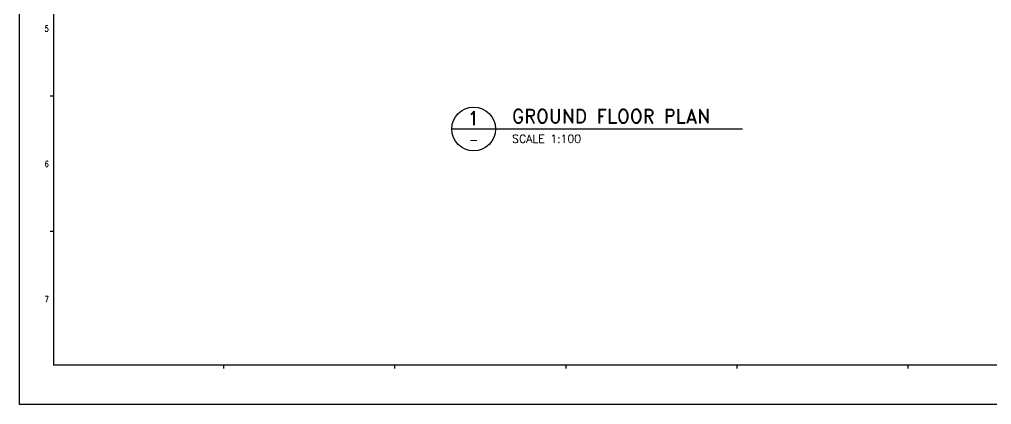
# Model space of a CAD drawing. Header units: millimetres. Extents: x -232466 to 860779, y -177975 to 311634.
# Drawn here: x -232466 to -175643, y 237245 to 259723 of the extents above; entities that cross this region are included whole.
import ezdxf
from ezdxf.enums import TextEntityAlignment as Align

# ---------------------------------------------------------------- set-up
doc = ezdxf.new("R2010")
doc.units = ezdxf.units.MM
doc.layers.add('TEXT1', color=7, linetype='Continuous')
doc.layers.add('TITLEBOX', color=7, linetype='Continuous')
doc.styles.add('ROMAND', font='romand')
doc.styles.add('RomanS', font='romans.shx')
doc.styles.add('TBOX', font='romans.shx')

msp = doc.modelspace()

# ---------------------------------------------------------------- linework, layer by layer
msp.add_lwpolyline([(-207196.6, 253329.4), (-190196.6, 253329.4)])
msp.add_circle((-205916.6, 253329.4), 1280)
at = {"layer": 'TITLEBOX', "color": 4, "linetype": 'Continuous'}
for p, q in [((-230466.4, 255245.3), (-230666.4, 255245.3)), ((-230466.4, 247345.3), (-230666.4, 247345.3)), ((-220516.4, 239345.2), (-220516.4, 239545.2)), ((-220516.4, 239345.2), (-220516.4, 239545.2)), ((-210516.4, 239345.2), (-210516.4, 239545.2)), ((-210516.4, 239345.2), (-210516.4, 239545.2)), ((-200516.4, 239345.2), (-200516.4, 239545.2)), ((-200516.4, 239345.2), (-200516.4, 239545.2)), ((-190516.4, 239345.2), (-190516.4, 239545.2)), ((-190516.4, 239345.2), (-190516.4, 239545.2)), ((-180516.4, 239345.2), (-180516.4, 239545.2)), ((-180516.4, 239345.2), (-180516.4, 239545.2))]:
    msp.add_line(p, q, dxfattribs=at)
at = {"layer": 'TITLEBOX', "color": 7}
msp.add_lwpolyline([(-232466.4, 296645.3), (-148366.4, 296645.3), (-148366.4, 237245.3), (-232466.4, 237245.3)], close=True, dxfattribs=at)
at = {"layer": 'TITLEBOX', "color": 4, "const_width": 70}
msp.add_lwpolyline([(-230466.4, 294645.3), (-150440.4, 294645.3), (-150440.4, 239553.9), (-230466.4, 239553.9)], close=True, dxfattribs=at)

# ---------------------------------------------------------------- texts
at = {"layer": 'TEXT1', "color": 3, "style": 'ROMAND'}
msp.add_text('1', height=800, dxfattribs=at).set_placement((-205916.6, 253969.4), align=Align.MIDDLE_CENTER)
for s, height, p in [('GROUND FLOOR PLAN', 800, (-203676.6, 253679.3)), ('SCALE 1:100', 468, (-203665.2, 252523.6))]:
    msp.add_text(s, height=height, dxfattribs=at).set_placement(p)
at = {"layer": 'TEXT1', "style": 'RomanS'}
msp.add_text('-', height=480, dxfattribs=at).set_placement((-205916.6, 252689.4), align=Align.MIDDLE_CENTER)
at = {"layer": 'TITLEBOX', "color": 4, "linetype": 'Continuous', "style": 'TBOX', "width": 0.75}
for s, p in [('5', (-230992.3, 259012.1)), ('6', (-230992.3, 251112.1)), ('7', (-230992.3, 243212.1))]:
    msp.add_text(s, height=350, dxfattribs=at).set_placement(p)

doc.saveas('drawing.dxf')
